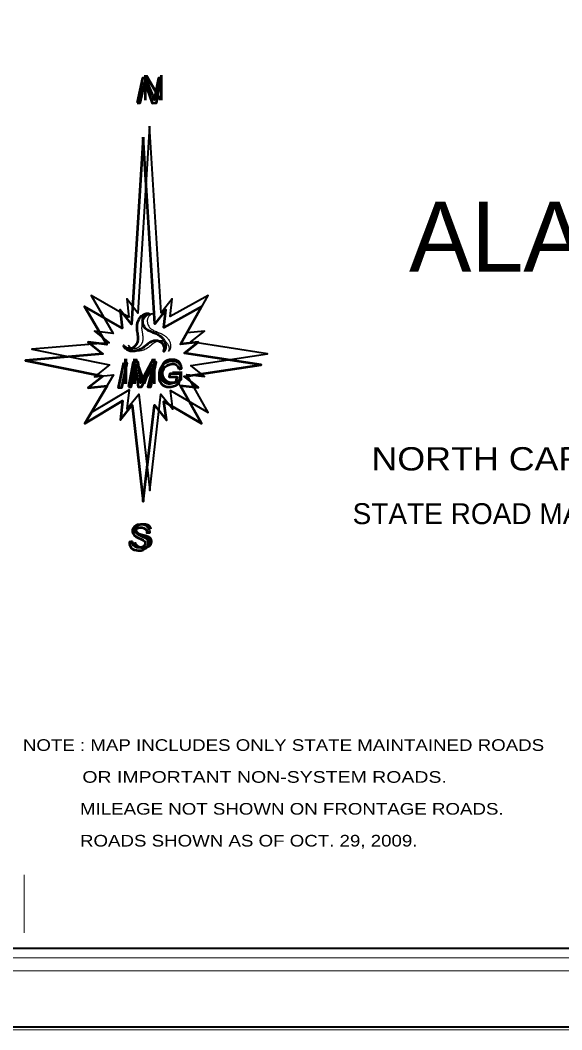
# Model space of a CAD drawing. Extents: x 512486 to 609829, y 226546 to 407676.
# Drawn here: x 588207 to 595694, y 226546 to 240512 of the extents above; entities that cross this region are included whole.
import ezdxf
from ezdxf.enums import TextEntityAlignment as Align

# ---------------------------------------------------------------- set-up
doc = ezdxf.new("R2010")
doc.units = 0
doc.header["$LTSCALE"] = 46
for name, color, linetype, lineweight in [('1', 7, 'Continuous', 25), ('20', 7, 'Continuous', 40), ('61', 7, 'Continuous', 13)]:
    doc.layers.add(name, color=color, linetype=linetype, lineweight=lineweight)
doc.layers.add('12', color=7, linetype='Continuous')

msp = doc.modelspace()

# ---------------------------------------------------------------- hatches: boundary and pattern name
at = {"layer": '20'}
for points in [[(589824.68, 239366.66), (589866.14, 239366.66), (589927.76, 239652.56), (590031.96, 239365.54), (590089.11, 239366.66), (590157.46, 239708.62), (590117.12, 239709.74), (590056.61, 239411.51), (590039.81, 239471.21), (590010.11, 239549.13), (589949.05, 239709.74), (589897.51, 239709.74)], [(589638.77, 235771.3), (589679.02, 235771.3), (589606.39, 235427.93), (589566.14, 235427.93)]]:
    msp.add_hatch(color=256, dxfattribs=at).paths.add_polyline_path(points)

# ---------------------------------------------------------------- linework, layer by layer
at = {"layer": '1', "lineweight": 13}
msp.add_lwpolyline([(609828.96, 226546.28), (513198.31, 226546.28), (513198.31, 282943.33), (609828.96, 282943.33)], close=True, dxfattribs=at)
at = {"layer": '20'}
for points in [[(513233.32, 282908.33), (609793.96, 282908.33), (609793.96, 226581.29), (513233.32, 226581.29)], [(516421.17, 281799.36), (608868.45, 281799.36), (608868.45, 227673), (516421.17, 227673)], [(589994.5, 239044.13), (589835.35, 236459.19), (589680, 236655.78), (589707.85, 236402.9), (589187.07, 236703.95), (589493.21, 236179.91), (589235.14, 236209.61), (589436.97, 236047.84), (588367.65, 235959.12), (589441.29, 235742.42), (589236.08, 235579.55), (589498.44, 235608.47), (589187.91, 235086.63), (589712.54, 235397.94), (589682.25, 235134.71), (589846.56, 235339.9), (589997.14, 234004.46), (590151.81, 235337.64), (590317.61, 235132.68), (590284.01, 235390.07), (590805.09, 235087.41), (590509.49, 235609.85), (590756.82, 235581.4), (590563.74, 235736.15), (591625.88, 235896.56), (590565.88, 236060.81), (590756.22, 236211.86), (590514.43, 236185.22), (590804.38, 236704.79), (590282.18, 236414.52), (590310.04, 236656.72), (590156.11, 236464.66)]]:
    msp.add_lwpolyline(points, close=True, dxfattribs=at)
at = {"layer": '20', "lineweight": 13}
msp.add_lwpolyline([(516111.98, 282124.83), (516111.98, 227363.72), (516290.53, 227542.39), (516290.53, 281930), (608999.06, 281930), (608999.06, 227542.39), (516290.53, 227542.39), (516111.98, 227363.72), (609177.64, 227363.72), (609177.64, 282124.83)], close=True, dxfattribs=at)
at = {"layer": '20', "lineweight": 53}
for points in [[(589824.68, 239366.66), (589866.14, 239366.66), (589927.76, 239652.56), (590031.96, 239365.54), (590089.11, 239366.66), (590157.46, 239708.62), (590117.12, 239709.74), (590056.61, 239411.51), (590039.81, 239471.21), (590010.11, 239549.13), (589949.05, 239709.74), (589897.51, 239709.74)], [(589904.86, 238891.65), (589745.71, 236306.71), (589590.36, 236503.3), (589618.22, 236250.42), (589097.43, 236551.46), (589403.57, 236027.43), (589145.5, 236057.12), (589347.33, 235895.35), (588278.01, 235806.64), (589351.65, 235589.94), (589146.44, 235427.07), (589408.81, 235455.98), (589098.28, 234934.15), (589622.9, 235245.46), (589592.62, 234982.22), (589756.92, 235187.42), (589907.51, 233851.98), (590062.17, 235185.15), (590227.97, 234980.2), (590194.38, 235237.59), (590715.46, 234934.92), (590419.85, 235457.37), (590667.18, 235428.91), (590474.1, 235583.67), (591536.24, 235744.08), (590476.24, 235908.32), (590666.58, 236059.38), (590424.79, 236032.74), (590714.74, 236552.31), (590192.54, 236262.04), (590220.4, 236504.24), (590066.47, 236312.18)], [(589638.77, 235771.3), (589679.02, 235771.3), (589606.39, 235427.93), (589566.14, 235427.93)], [(589701.87, 235439.78), (589741.99, 235439.78), (589784.5, 235657.29), (589801.42, 235743.55), (589811.76, 235658.91), (589838.67, 235439.78), (589882.64, 235439.78), (590003.04, 235665.75), (590022.86, 235704.54), (590047.85, 235743.55), (590011.92, 235604.87), (589973.13, 235439.78), (590013.59, 235439.78), (590087.54, 235783.16), (590021.54, 235783.16), (589909.17, 235572.14), (589871.06, 235494.04), (589863.75, 235560.26), (589836.41, 235783.16), (589769.03, 235783.16)], [(590399.15, 235685.12), (590438.36, 235692.97), (590430.52, 235724.36), (590418.19, 235749.03), (590400.27, 235768.09), (590383.46, 235780.42), (590361.05, 235789.39), (590334.16, 235794.99), (590307.27, 235797.24), (590280.38, 235794.99), (590259.09, 235791.63), (590236.68, 235782.66), (590208.67, 235768.09), (590188.5, 235753.51), (590169.45, 235729.97), (590156.01, 235707.54), (590139.2, 235676.15), (590126.87, 235632.42), (590125.75, 235586.45), (590129.12, 235543.85), (590136.96, 235512.45), (590153.77, 235485.55), (590180.66, 235462), (590204.19, 235449.67), (590232.2, 235441.82), (590259.09, 235438.46), (590287.1, 235440.7), (590326.32, 235449.67), (590359.93, 235460.88), (590398.03, 235483.3), (590426.04, 235621.21), (590275.9, 235620.09), (590268.05, 235580.85), (590373.38, 235578.6), (590359.93, 235511.33), (590335.28, 235496.76), (590305.03, 235485.55), (590279.26, 235482.18), (590256.85, 235481.06), (590234.44, 235484.42), (590209.79, 235495.64), (590195.22, 235505.73), (590180.66, 235518.06), (590168.33, 235543.85), (590162.73, 235566.27), (590162.73, 235593.18), (590168.33, 235625.69), (590179.54, 235660.45), (590194.1, 235695.21), (590212.03, 235715.39), (590237.8, 235736.69), (590269.17, 235750.15), (590287.1, 235754.63), (590311.75, 235757.99), (590334.16, 235756.87), (590356.57, 235747.9), (590381.22, 235728.84), (590390.18, 235714.27)], [(589760.26, 233300.19), (589717.68, 233290.1), (589719.92, 233258.71), (589730.01, 233231.8), (589746.81, 233209.38), (589763.62, 233195.92), (589782.67, 233185.83), (589812.92, 233179.11), (589836.45, 233175.74), (589879.03, 233177.99), (589908.16, 233185.83), (589937.29, 233202.65), (589958.58, 233221.71), (589974.27, 233248.62), (589978.75, 233268.8), (589978.75, 233286.74), (589977.63, 233304.68), (589969.78, 233322.62), (589954.1, 233340.56), (589935.05, 233352.89), (589901.44, 233367.47), (589865.58, 233383.16), (589827.49, 233401.1), (589810.68, 233415.68), (589800.59, 233436.98), (589800.59, 233451.55), (589806.2, 233466.13), (589819.64, 233479.58), (589843.17, 233490.8), (589866.7, 233494.16), (589893.59, 233493.04), (589914.88, 233486.31), (589937.29, 233472.86), (589950.74, 233456.04), (589956.34, 233440.34), (589959.7, 233422.4), (590001.16, 233425.21), (589995.56, 233448.75), (589987.71, 233474.54), (589973.15, 233496.96), (589961.94, 233509.3), (589942.89, 233522.75), (589916, 233530.6), (589884.63, 233535.08), (589862.22, 233532.84), (589828.61, 233530.6), (589808.44, 233522.75), (589781.55, 233502.57), (589768.1, 233485.75), (589759.14, 233461.09), (589759.14, 233437.54), (589764.74, 233415.12), (589781.55, 233388.21), (589809.56, 233365.78), (589839.81, 233350.09), (589877.91, 233332.15), (589907.04, 233317.57), (589929.45, 233300.76), (589936.17, 233281.7), (589935.05, 233264.88), (589924.97, 233245.82), (589910.4, 233233.48), (589894.71, 233224.51), (589876.79, 233217.79), (589849.9, 233216.67), (589825.25, 233218.91), (589805.08, 233226.76), (589784.91, 233235.73), (589772.58, 233246.94), (589764.74, 233260.39), (589759.14, 233276.09), (589759.14, 233288.42)]]:
    msp.add_lwpolyline(points, close=True, dxfattribs=at)
for points in [[(589825.55, 236303.32), (589827.55, 236316.29), (589830.17, 236327.36), (589833.94, 236339.3), (589840.67, 236358.4), (589844.77, 236369.02), (589850.35, 236377.91), (589857.78, 236389.11), (589864.83, 236399.5), (589871.72, 236408.62), (589879.4, 236416.14), (589888.67, 236423.59), (589900.05, 236432.52), (589909.22, 236438.01), (589922.88, 236444.91), (589934.58, 236449.43), (589950.55, 236453.08), (589960.3, 236454.21), (589970.62, 236454.15), (589980.85, 236452.75), (589985.72, 236450.86), (589982.04, 236449.04), (589976.89, 236448.18), (589971.62, 236448.1), (589962.73, 236447.37), (589956.7, 236445.19), (589949.4, 236442.1), (589941.87, 236438.04), (589934.97, 236432.98), (589930.1, 236428.62), (589923.21, 236421.34), (589917.04, 236413.88), (589911.61, 236406.48), (589906.76, 236398.5), (589902.53, 236389.41), (589899.37, 236379.99), (589896.9, 236369.54), (589895.59, 236362.08), (589894.87, 236353.22), (589895.91, 236343.83), (589897.21, 236335), (589898.46, 236323.63), (589899.67, 236316.97), (589903.59, 236304.94), (589909.59, 236291.5), (589914.89, 236281.3), (589919.81, 236272.35), (589926.63, 236262.39), (589935.21, 236253.82), (589946.85, 236243.96), (589959.97, 236233.8), (589971.61, 236226.43), (589983.57, 236220.49), (590006.72, 236210.47), (590022.52, 236203.88), (590036.89, 236198.01), (590046.73, 236194.19), (590059.84, 236189.17), (590073.56, 236183.69), (590088.79, 236177.11), (590099.04, 236171.86), (590108.57, 236166.19), (590117.31, 236160.75), (590131.5, 236151.35), (590143.11, 236142.91), (590150.95, 236136.59), (590161.11, 236127.06), (590170.03, 236117.32), (590178.62, 236107.36), (590185.15, 236099.93), (590189.97, 236093.45), (590196.19, 236081), (590201.07, 236071.21), (590206.04, 236061.13), (590210.24, 236052.06), (590212.95, 236042.22), (590215.03, 236027.26), (590216.71, 236015.88), (590217.35, 236006.48), (590216.89, 235997.27), (590216.3, 235985.98), (590215.05, 235978.12), (590210.87, 235964.28), (590205.55, 235951.72), (590201.08, 235943.9), (590195.27, 235935.75), (590190.52, 235931.16), (590191.02, 235934.86), (590194.01, 235941.95), (590197.44, 235949.65), (590199.44, 235958.19), (590200.65, 235967.34), (590200.88, 235975.49), (590199.95, 235983.54), (590197.75, 235993.09), (590192.94, 236007.15), (590186.05, 236022.1), (590180.14, 236031.35), (590172.19, 236040.75), (590164.21, 236048.34), (590157.15, 236054.21)], [(589637.13, 236014.24), (589638.62, 236012.72), (589640.26, 236010.81), (589641.8, 236008.84), (589643.39, 236006.66), (589645.45, 236003.79), (589647.2, 236001.44), (589648.91, 235999.28), (589650.98, 235996.95), (589652.6, 235995.38), (589654.35, 235993.91), (589657.01, 235991.75), (589660.37, 235989.12), (589662.92, 235987.24), (589665.53, 235985.45), (589669.32, 235983.15), (589671.95, 235981.77), (589675.82, 235980.06), (589681.28, 235978.07), (589684.29, 235977.15), (589689.85, 235975.71), (589694.98, 235974.64), (589698.36, 235974.03), (589704.15, 235973.12), (589708.38, 235972.59), (589713.54, 235972.12), (589719, 235971.88), (589722.3, 235971.89), (589725.33, 235972.01), (589728.84, 235972.29), (589731.72, 235972.62), (589734.15, 235972.98), (589737.85, 235973.66), (589741.35, 235974.44), (589744.39, 235975.22), (589747.09, 235976), (589750.74, 235977.17), (589754.98, 235978.68), (589757.78, 235979.74), (589760.3, 235980.74), (589763.19, 235982.01), (589766.47, 235983.66), (589769.46, 235985.47), (589771.89, 235987.21), (589774.49, 235989.21), (589776.95, 235991.11), (589781.4, 235994.51), (589786.71, 235998.52), (589790.96, 236001.75), (589793.33, 236003.57), (589795.56, 236005.52), (589797.99, 236007.99), (589800.31, 236010.61), (589803.31, 236014.16), (589806.81, 236018.46), (589809.9, 236022.47), (589812.26, 236025.69), (589814.35, 236028.64), (589816.66, 236032.04), (589818.21, 236034.4), (589821.84, 236040.14), (589824.18, 236044.1), (589827.23, 236049.87), (589829.05, 236053.86), (589830.18, 236056.69), (589831.38, 236060.17), (589832.63, 236064.69), (589833.88, 236070), (589834.67, 236073.78), (589835.7, 236079.27), (589836.69, 236085.36), (589837.58, 236091.53), (589838.06, 236095.32), (589838.3, 236098.54), (589838.57, 236102.74), (589838.82, 236108.21), (589838.91, 236113.89), (589838.76, 236119.62), (589838.34, 236125.09), (589837.83, 236130.03), (589836.88, 236138.64), (589835.88, 236147.2), (589834.95, 236154.73), (589834.36, 236159.55), (589833.48, 236166.66), (589833.1, 236169.76), (589832.2, 236176.69), (589830.97, 236185.49), (589829.33, 236196.03), (589827.64, 236206.5), (589826.14, 236216.19), (589824.77, 236225.41), (589823.49, 236234.69), (589822.54, 236242.87), (589822.23, 236250.31), (589822.36, 236258.12), (589822.8, 236267.78), (589823.22, 236276.52), (589823.81, 236285.52), (589824.66, 236295.2), (589825.55, 236303.32)], [(590157.15, 236054.21), (590144.99, 236061.28), (590134.92, 236065.11), (590122.53, 236070.85), (590112.38, 236073.62), (590104.13, 236075.01), (590087.66, 236076.83), (590076.68, 236077.44), (590060.86, 236077.12), (590053.32, 236075.89), (590031.89, 236068.86), (590019.41, 236063.89), (590009.48, 236058.98), (589999.5, 236053.19), (589986.52, 236044.16), (589973.14, 236034.37), (589955.4, 236021.15), (589939.13, 236008.41), (589921.94, 235994.24), (589910.36, 235985.06), (589900.77, 235977.89), (589889.84, 235971.08), (589873.34, 235962.33), (589858.13, 235954.75), (589845.82, 235949.21), (589835.28, 235945.1), (589823.81, 235941.56), (589809.78, 235938.4), (589790.36, 235934.67), (589779.14, 235932.78), (589765.25, 235933.53), (589745.27, 235934.83), (589732.81, 235935.93), (589723.73, 235938.12), (589710.59, 235943.17), (589701.39, 235946.82), (589691.68, 235951.17), (589680.18, 235958.68), (589668.22, 235966.92), (589659.88, 235974.84), (589650.57, 235986.07), (589645.67, 235993.6), (589640.67, 236003.26), (589638.01, 236010.15), (589637.13, 236014.24)]]:
    msp.add_lwpolyline(points, dxfattribs=at)
at = {"layer": '20', "lineweight": 25}
for points in [[(589893.63, 236303.61), (589895.63, 236316.57), (589898.25, 236327.64), (589902.01, 236339.59), (589908.75, 236358.69), (589912.85, 236369.3), (589918.87, 236379.67), (589925.26, 236388.91), (589932.9, 236399.79), (589939.79, 236408.91), (589947.48, 236416.43), (589956.74, 236423.88), (589968.12, 236432.81), (589977.3, 236438.3), (589990.96, 236445.2), (590002.65, 236449.72), (590018.62, 236453.37), (590028.37, 236454.5), (590038.7, 236454.44), (590048.92, 236453.03), (590053.79, 236451.15), (590050.77, 236450.48), (590045.62, 236449.63), (590038.6, 236448.99), (590030.43, 236446.86), (590024.78, 236445.47), (590017.47, 236442.39), (590009.94, 236438.33), (590003.04, 236433.27), (589998.18, 236428.91), (589991.28, 236421.63), (589985.11, 236414.16), (589979.69, 236406.77), (589974.84, 236398.79), (589970.61, 236389.7), (589967.44, 236380.28), (589964.98, 236369.83), (589963.66, 236362.37), (589963.28, 236354.78), (589963.99, 236344.12), (589965.06, 236335.05), (589966.54, 236323.92), (589967.75, 236317.26), (589971.67, 236305.23), (589977.66, 236291.79), (589982.97, 236281.59), (589987.89, 236272.64), (589994.71, 236262.67), (590003.29, 236254.1), (590014.92, 236244.25), (590039.68, 236226.72), (590051.65, 236220.78), (590074.79, 236210.76), (590090.6, 236204.17), (590104.97, 236198.3), (590127.92, 236189.46), (590141.64, 236183.98), (590156.86, 236177.4), (590167.12, 236172.14), (590176.65, 236166.48), (590185.39, 236161.04), (590199.57, 236151.64), (590211.18, 236143.2), (590219.03, 236136.88), (590229.18, 236127.35), (590246.7, 236107.64), (590253.22, 236100.22), (590258.05, 236093.74), (590264.56, 236083.35), (590269.89, 236074.11), (590274.5, 236062.73), (590278.31, 236052.35), (590281.02, 236042.51), (590283.1, 236027.54), (590284.78, 236016.17), (590285.43, 236006.77), (590284.96, 235997.56), (590284.38, 235986.27), (590283.12, 235978.41), (590278.95, 235964.57), (590273.63, 235952.01), (590269.16, 235944.18), (590263.35, 235936.03), (590258.6, 235931.44), (590259.09, 235935.15), (590262.08, 235942.24), (590265.52, 235949.94), (590267.52, 235958.48), (590268.72, 235967.63), (590268.96, 235975.78), (590268.02, 235983.82), (590265.83, 235993.38), (590261.01, 236007.44), (590254.13, 236022.39), (590248.22, 236031.64), (590240.27, 236041.04), (590232.28, 236048.63), (590225.22, 236054.49)], [(589705.2, 236014.53), (589706.7, 236013.01), (589708.34, 236011.1), (589709.87, 236009.12), (589711.47, 236006.95), (589713.53, 236004.08), (589715.27, 236001.72), (589716.98, 235999.57), (589719.06, 235997.24), (589720.68, 235995.67), (589722.43, 235994.19), (589725.09, 235992.03), (589728.45, 235989.4), (589731, 235987.53), (589733.61, 235985.74), (589737.4, 235983.44), (589740.03, 235982.05), (589743.9, 235980.34), (589749.36, 235978.36), (589752.36, 235977.44), (589757.93, 235976), (589763.05, 235974.93), (589766.44, 235974.31), (589772.22, 235973.41), (589776.45, 235972.87), (589781.61, 235972.41), (589787.08, 235972.17), (589790.38, 235972.18), (589793.41, 235972.3), (589796.92, 235972.57), (589799.8, 235972.91), (589802.23, 235973.27), (589805.93, 235973.95), (589809.42, 235974.72), (589812.47, 235975.51), (589815.17, 235976.29), (589818.82, 235977.46), (589823.05, 235978.97), (589825.86, 235980.02), (589828.37, 235981.03), (589831.27, 235982.3), (589834.54, 235983.95), (589837.53, 235985.75), (589839.96, 235987.5), (589842.56, 235989.5), (589845.02, 235991.4), (589849.48, 235994.8), (589854.78, 235998.81), (589859.04, 236002.03), (589861.4, 236003.86), (589863.64, 236005.8), (589866.06, 236008.28), (589868.38, 236010.9), (589871.39, 236014.45), (589874.89, 236018.74), (589877.97, 236022.75), (589880.34, 236025.98), (589882.42, 236028.93), (589884.73, 236032.33), (589886.29, 236034.68), (589889.92, 236040.43), (589892.25, 236044.39), (589895.31, 236050.16), (589897.13, 236054.15), (589898.26, 236056.98), (589899.45, 236060.46), (589900.7, 236064.98), (589901.96, 236070.29), (589902.75, 236074.07), (589903.77, 236079.56), (589904.76, 236085.65), (589905.66, 236091.82), (589906.14, 236095.6), (589906.38, 236098.82), (589906.65, 236103.03), (589906.9, 236108.5), (589906.99, 236114.18), (589906.83, 236119.91), (589906.41, 236125.38), (589905.91, 236130.32), (589904.96, 236138.93), (589903.95, 236147.49), (589903.03, 236155.02), (589902.43, 236159.84), (589901.56, 236166.95), (589901.17, 236170.05), (589900.28, 236176.98), (589899.05, 236185.78), (589897.41, 236196.32), (589895.72, 236206.79), (589894.22, 236216.47), (589892.84, 236225.7), (589891.57, 236234.97), (589890.62, 236243.16), (589890.3, 236250.6), (589890.44, 236258.41), (589890.87, 236268.07), (589891.3, 236276.81), (589891.89, 236285.81), (589892.73, 236295.49), (589893.63, 236303.61)], [(590225.22, 236054.49), (590213.07, 236061.57), (590201.67, 236067.36), (590190.61, 236071.13), (590180.46, 236073.91), (590172.21, 236075.3), (590155.73, 236077.12), (590144.75, 236077.72), (590128.94, 236077.41), (590121.4, 236076.18), (590099.97, 236069.15), (590087.48, 236064.18), (590077.56, 236059.27), (590067.58, 236053.48), (590054.6, 236044.45), (590041.22, 236034.66), (590023.47, 236021.44), (590007.21, 236008.7), (589990.02, 235994.53), (589978.44, 235985.34), (589968.85, 235978.18), (589957.91, 235971.36), (589941.42, 235962.61), (589926.2, 235955.04), (589913.89, 235949.5), (589903.36, 235945.39), (589891.88, 235941.85), (589877.86, 235938.69), (589858.44, 235934.96), (589847.22, 235933.07), (589832.22, 235933.04), (589812.24, 235934.33), (589800.88, 235936.22), (589791.8, 235938.41), (589778.66, 235943.46), (589769.47, 235947.11), (589759.75, 235951.46), (589748.26, 235958.97), (589736.3, 235967.21), (589727.96, 235975.13), (589718.65, 235986.35), (589713.75, 235993.89), (589708.74, 236003.55), (589706.09, 236010.43), (589705.2, 236014.53)]]:
    msp.add_lwpolyline(points, dxfattribs=at)
at = {"layer": '61'}
msp.add_spline([(588264, 227886.23), (588264, 228600), (588264, 228690.73)], degree=3, dxfattribs=at)

# ---------------------------------------------------------------- texts
at = {"layer": '12'}
msp.add_text('    ALAMANCE COUNTY   ', height=965.6, dxfattribs=at).set_placement((599860.95, 237034.73), align=Align.CENTER)
at = {"layer": '12', "width": 1.15}
msp.add_text('NORTH CAROLINA DEPARTMENT OF TRANSPORTATION', height=321.8, rotation=0.007, dxfattribs=at).set_placement((599813.4, 234284.5), align=Align.CENTER)
at = {"layer": '12'}
msp.add_text('STATE ROAD MAINTENANCE UNIT - MAPPING AND INFORMATION SECTION', height=289.7, rotation=0.002, dxfattribs=at).set_placement((599861.36, 233541.24), align=Align.CENTER)
at = {"layer": '20'}
for s, p in [('N', (589878.56, 239405.37)), ('IMG', (589598.97, 235481.26)), ('S', (589746.59, 233202.63))]:
    msp.add_text(s, height=350, dxfattribs=at).set_placement(p)
for s, width, p in [('NOTE : MAP INCLUDES ONLY STATE MAINTAINED ROADS', 1.2, (588243.72, 230404.49)), ('           OR IMPORTANT NON-SYSTEM ROADS.', 1.25, (588243.72, 229963.49)), ('           MILEAGE NOT SHOWN ON FRONTAGE ROADS.', 1.2, (588243.72, 229522.49)), ('           ROADS SHOWN AS OF OCT. 29, 2009. ', 1.2, (588243.72, 229081.49))]:
    msp.add_text(s, height=161, dxfattribs=dict(at, width=width)).set_placement(p)

doc.saveas('drawing.dxf')
